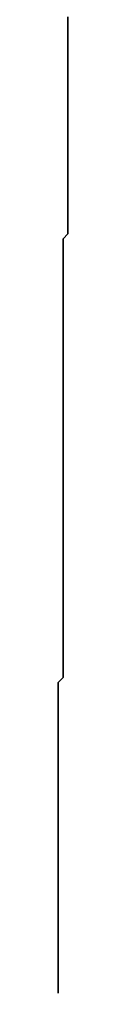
# Model space of a CAD drawing. Extents: x 69 to 217, y 14 to 408.
# Drawn here: x 131.12 to 131.38, y 309.31 to 333.94 of the extents above; entities that cross this region are included whole.
import ezdxf

# ---------------------------------------------------------------- set-up
doc = ezdxf.new("R2010")
doc.units = 0

msp = doc.modelspace()

# ---------------------------------------------------------------- linework, layer by layer
at = {"layer": 'contour_0'}
for p, q in [((131.375, 334), (131.375, 333.875)), ((131.375, 333.875), (131.375, 334)), ((131.375, 333.875), (131.375, 333.75)), ((131.375, 333.75), (131.375, 333.875)), ((131.375, 333.75), (131.375, 333.625)), ((131.375, 333.625), (131.375, 333.75)), ((131.375, 333.625), (131.375, 333.5)), ((131.375, 333.5), (131.375, 333.625)), ((131.375, 333.5), (131.375, 333.375)), ((131.375, 333.375), (131.375, 333.5)), ((131.375, 333.375), (131.375, 333.25)), ((131.375, 333.25), (131.375, 333.375)), ((131.375, 333.25), (131.375, 333.125)), ((131.375, 333.125), (131.375, 333.25)), ((131.375, 333.125), (131.375, 333)), ((131.375, 333), (131.375, 333.125)), ((131.375, 333), (131.375, 332.875)), ((131.375, 332.875), (131.375, 333)), ((131.375, 332.875), (131.375, 332.75)), ((131.375, 332.75), (131.375, 332.875)), ((131.375, 332.75), (131.375, 332.625)), ((131.375, 332.625), (131.375, 332.75)), ((131.375, 332.625), (131.375, 332.5)), ((131.375, 332.5), (131.375, 332.625)), ((131.375, 332.5), (131.375, 332.375)), ((131.375, 332.375), (131.375, 332.5)), ((131.375, 332.375), (131.375, 332.25)), ((131.375, 332.25), (131.375, 332.375)), ((131.375, 332.25), (131.375, 332.125)), ((131.375, 332.125), (131.375, 332.25)), ((131.375, 332.125), (131.375, 332)), ((131.375, 332), (131.375, 332.125)), ((131.375, 332), (131.375, 331.875)), ((131.375, 331.875), (131.375, 332)), ((131.375, 331.875), (131.375, 331.75)), ((131.375, 331.75), (131.375, 331.875)), ((131.375, 331.75), (131.375, 331.625)), ((131.375, 331.625), (131.375, 331.75)), ((131.375, 331.625), (131.375, 331.5)), ((131.375, 331.5), (131.375, 331.625)), ((131.375, 331.5), (131.375, 331.375)), ((131.375, 331.375), (131.375, 331.5)), ((131.375, 331.375), (131.375, 331.25)), ((131.375, 331.25), (131.375, 331.375)), ((131.375, 331.25), (131.375, 331.125)), ((131.375, 331.125), (131.375, 331.25)), ((131.375, 331.125), (131.375, 331)), ((131.375, 331), (131.375, 331.125)), ((131.375, 331), (131.375, 330.875)), ((131.375, 330.875), (131.375, 331)), ((131.375, 330.875), (131.375, 330.75)), ((131.375, 330.75), (131.375, 330.875)), ((131.375, 330.75), (131.375, 330.625)), ((131.375, 330.625), (131.375, 330.75)), ((131.375, 330.625), (131.375, 330.5)), ((131.375, 330.5), (131.375, 330.625)), ((131.375, 330.5), (131.375, 330.375)), ((131.375, 330.375), (131.375, 330.5)), ((131.375, 330.375), (131.375, 330.25)), ((131.375, 330.25), (131.375, 330.375)), ((131.375, 330.25), (131.375, 330.125)), ((131.375, 330.125), (131.375, 330.25)), ((131.375, 330.125), (131.375, 330)), ((131.375, 330), (131.375, 330.125)), ((131.375, 330), (131.375, 329.875)), ((131.375, 329.875), (131.375, 330)), ((131.375, 329.875), (131.375, 329.75)), ((131.375, 329.75), (131.375, 329.875)), ((131.375, 329.75), (131.375, 329.625)), ((131.375, 329.625), (131.375, 329.75)), ((131.375, 329.625), (131.375, 329.5)), ((131.375, 329.5), (131.375, 329.625)), ((131.375, 329.5), (131.375, 329.375)), ((131.375, 329.375), (131.375, 329.5)), ((131.375, 329.375), (131.375, 329.25)), ((131.375, 329.25), (131.375, 329.375)), ((131.375, 329.25), (131.375, 329.125)), ((131.375, 329.125), (131.375, 329.25)), ((131.375, 329.125), (131.375, 329)), ((131.375, 329), (131.375, 329.125)), ((131.375, 329), (131.375, 328.875)), ((131.375, 328.875), (131.375, 329)), ((131.375, 328.875), (131.375, 328.75)), ((131.375, 328.75), (131.375, 328.875)), ((131.375, 328.75), (131.375, 328.625)), ((131.375, 328.625), (131.375, 328.75)), ((131.375, 328.5), (131.25, 328.375)), ((131.25, 328.375), (131.375, 328.5)), ((131.375, 328.625), (131.375, 328.5)), ((131.375, 328.5), (131.375, 328.625)), ((131.25, 328.375), (131.25, 328.25)), ((131.25, 328.25), (131.25, 328.375)), ((131.25, 328.25), (131.25, 328.125)), ((131.25, 328.125), (131.25, 328.25)), ((131.25, 328.125), (131.25, 328)), ((131.25, 328), (131.25, 328.125)), ((131.25, 328), (131.25, 327.875)), ((131.25, 327.875), (131.25, 328)), ((131.25, 327.875), (131.25, 327.75)), ((131.25, 327.75), (131.25, 327.875)), ((131.25, 327.75), (131.25, 327.625)), ((131.25, 327.625), (131.25, 327.75)), ((131.25, 327.625), (131.25, 327.5)), ((131.25, 327.5), (131.25, 327.625)), ((131.25, 327.5), (131.25, 327.375)), ((131.25, 327.375), (131.25, 327.5)), ((131.25, 327.375), (131.25, 327.25)), ((131.25, 327.25), (131.25, 327.375)), ((131.25, 327.25), (131.25, 327.125)), ((131.25, 327.125), (131.25, 327.25)), ((131.25, 327.125), (131.25, 327)), ((131.25, 327), (131.25, 327.125)), ((131.25, 327), (131.25, 326.875)), ((131.25, 326.875), (131.25, 327)), ((131.25, 326.875), (131.25, 326.75)), ((131.25, 326.75), (131.25, 326.875)), ((131.25, 326.75), (131.25, 326.625)), ((131.25, 326.625), (131.25, 326.75)), ((131.25, 326.625), (131.25, 326.5)), ((131.25, 326.5), (131.25, 326.625)), ((131.25, 326.5), (131.25, 326.375)), ((131.25, 326.375), (131.25, 326.5)), ((131.25, 326.375), (131.25, 326.25)), ((131.25, 326.25), (131.25, 326.375)), ((131.25, 326.25), (131.25, 326.125)), ((131.25, 326.125), (131.25, 326.25)), ((131.25, 326.125), (131.25, 326)), ((131.25, 326), (131.25, 326.125)), ((131.25, 326), (131.25, 325.875)), ((131.25, 325.875), (131.25, 326)), ((131.25, 325.875), (131.25, 325.75)), ((131.25, 325.75), (131.25, 325.875)), ((131.25, 325.75), (131.25, 325.625)), ((131.25, 325.625), (131.25, 325.75)), ((131.25, 325.625), (131.25, 325.5)), ((131.25, 325.5), (131.25, 325.625)), ((131.25, 325.5), (131.25, 325.375)), ((131.25, 325.375), (131.25, 325.5)), ((131.25, 325.375), (131.25, 325.25)), ((131.25, 325.25), (131.25, 325.375)), ((131.25, 325.25), (131.25, 325.125)), ((131.25, 325.125), (131.25, 325.25)), ((131.25, 325.125), (131.25, 325)), ((131.25, 325), (131.25, 325.125)), ((131.25, 325), (131.25, 324.875)), ((131.25, 324.875), (131.25, 325)), ((131.25, 324.875), (131.25, 324.75)), ((131.25, 324.75), (131.25, 324.875)), ((131.25, 324.75), (131.25, 324.625)), ((131.25, 324.625), (131.25, 324.75)), ((131.25, 324.625), (131.25, 324.5)), ((131.25, 324.5), (131.25, 324.625)), ((131.25, 324.5), (131.25, 324.375)), ((131.25, 324.375), (131.25, 324.5)), ((131.25, 324.375), (131.25, 324.25)), ((131.25, 324.25), (131.25, 324.375)), ((131.25, 324.25), (131.25, 324.125)), ((131.25, 324.125), (131.25, 324.25)), ((131.25, 324.125), (131.25, 324)), ((131.25, 324), (131.25, 324.125)), ((131.25, 324), (131.25, 323.875)), ((131.25, 323.875), (131.25, 324)), ((131.25, 323.875), (131.25, 323.75)), ((131.25, 323.75), (131.25, 323.875)), ((131.25, 323.75), (131.25, 323.625)), ((131.25, 323.625), (131.25, 323.75)), ((131.25, 323.625), (131.25, 323.5)), ((131.25, 323.5), (131.25, 323.625)), ((131.25, 323.5), (131.25, 323.375)), ((131.25, 323.375), (131.25, 323.5)), ((131.25, 323.375), (131.25, 323.25)), ((131.25, 323.25), (131.25, 323.375)), ((131.25, 323.25), (131.25, 323.125)), ((131.25, 323.125), (131.25, 323.25)), ((131.25, 323.125), (131.25, 323)), ((131.25, 323), (131.25, 323.125)), ((131.25, 323), (131.25, 322.875)), ((131.25, 322.875), (131.25, 323)), ((131.25, 322.875), (131.25, 322.75)), ((131.25, 322.75), (131.25, 322.875)), ((131.25, 322.75), (131.25, 322.625)), ((131.25, 322.625), (131.25, 322.75)), ((131.25, 322.625), (131.25, 322.5)), ((131.25, 322.5), (131.25, 322.625)), ((131.25, 322.5), (131.25, 322.375)), ((131.25, 322.375), (131.25, 322.5)), ((131.25, 322.375), (131.25, 322.25)), ((131.25, 322.25), (131.25, 322.375)), ((131.25, 322.25), (131.25, 322.125)), ((131.25, 322.125), (131.25, 322.25)), ((131.25, 322.125), (131.25, 322)), ((131.25, 322), (131.25, 322.125)), ((131.25, 322), (131.25, 321.875)), ((131.25, 321.875), (131.25, 322)), ((131.25, 321.875), (131.25, 321.75)), ((131.25, 321.75), (131.25, 321.875)), ((131.25, 321.75), (131.25, 321.625)), ((131.25, 321.625), (131.25, 321.75)), ((131.25, 321.625), (131.25, 321.5)), ((131.25, 321.5), (131.25, 321.625)), ((131.25, 321.5), (131.25, 321.375)), ((131.25, 321.375), (131.25, 321.5)), ((131.25, 321.375), (131.25, 321.25)), ((131.25, 321.25), (131.25, 321.375)), ((131.25, 321.25), (131.25, 321.125)), ((131.25, 321.125), (131.25, 321.25)), ((131.25, 321.125), (131.25, 321)), ((131.25, 321), (131.25, 321.125)), ((131.25, 321), (131.25, 320.875)), ((131.25, 320.875), (131.25, 321)), ((131.25, 320.875), (131.25, 320.75)), ((131.25, 320.75), (131.25, 320.875)), ((131.25, 320.75), (131.25, 320.625)), ((131.25, 320.625), (131.25, 320.75)), ((131.25, 320.625), (131.25, 320.5)), ((131.25, 320.5), (131.25, 320.625)), ((131.25, 320.5), (131.25, 320.375)), ((131.25, 320.375), (131.25, 320.5)), ((131.25, 320.375), (131.25, 320.25)), ((131.25, 320.25), (131.25, 320.375)), ((131.25, 320.25), (131.25, 320.125)), ((131.25, 320.125), (131.25, 320.25)), ((131.25, 320.125), (131.25, 320)), ((131.25, 320), (131.25, 320.125)), ((131.25, 320), (131.25, 319.875)), ((131.25, 319.875), (131.25, 320)), ((131.25, 319.875), (131.25, 319.75)), ((131.25, 319.75), (131.25, 319.875)), ((131.25, 319.75), (131.25, 319.625)), ((131.25, 319.625), (131.25, 319.75)), ((131.25, 319.625), (131.25, 319.5)), ((131.25, 319.5), (131.25, 319.625)), ((131.25, 319.5), (131.25, 319.375)), ((131.25, 319.375), (131.25, 319.5)), ((131.25, 319.375), (131.25, 319.25)), ((131.25, 319.25), (131.25, 319.375)), ((131.25, 319.25), (131.25, 319.125)), ((131.25, 319.125), (131.25, 319.25)), ((131.25, 319.125), (131.25, 319)), ((131.25, 319), (131.25, 319.125)), ((131.25, 319), (131.25, 318.875)), ((131.25, 318.875), (131.25, 319)), ((131.25, 318.875), (131.25, 318.75)), ((131.25, 318.75), (131.25, 318.875)), ((131.25, 318.75), (131.25, 318.625)), ((131.25, 318.625), (131.25, 318.75)), ((131.25, 318.625), (131.25, 318.5)), ((131.25, 318.5), (131.25, 318.625)), ((131.25, 318.5), (131.25, 318.375)), ((131.25, 318.375), (131.25, 318.5)), ((131.25, 318.375), (131.25, 318.25)), ((131.25, 318.25), (131.25, 318.375)), ((131.25, 318.25), (131.25, 318.125)), ((131.25, 318.125), (131.25, 318.25)), ((131.25, 318.125), (131.25, 318)), ((131.25, 318), (131.25, 318.125)), ((131.25, 318), (131.25, 317.875)), ((131.25, 317.875), (131.25, 318)), ((131.25, 317.875), (131.25, 317.75)), ((131.25, 317.75), (131.25, 317.875)), ((131.25, 317.75), (131.25, 317.625)), ((131.25, 317.625), (131.25, 317.75)), ((131.25, 317.625), (131.25, 317.5)), ((131.25, 317.5), (131.25, 317.625)), ((131.25, 317.5), (131.25, 317.375)), ((131.25, 317.375), (131.25, 317.5)), ((131.25, 317.25), (131.125, 317.125)), ((131.125, 317.125), (131.25, 317.25)), ((131.25, 317.375), (131.25, 317.25)), ((131.25, 317.25), (131.25, 317.375)), ((131.125, 317.125), (131.125, 317)), ((131.125, 317), (131.125, 317.125)), ((131.125, 317), (131.125, 316.875)), ((131.125, 316.875), (131.125, 317)), ((131.125, 316.875), (131.125, 316.75)), ((131.125, 316.75), (131.125, 316.875)), ((131.125, 316.75), (131.125, 316.625)), ((131.125, 316.625), (131.125, 316.75)), ((131.125, 316.625), (131.125, 316.5)), ((131.125, 316.5), (131.125, 316.625)), ((131.125, 316.5), (131.125, 316.375)), ((131.125, 316.375), (131.125, 316.5)), ((131.125, 316.375), (131.125, 316.25)), ((131.125, 316.25), (131.125, 316.375)), ((131.125, 316.25), (131.125, 316.125)), ((131.125, 316.125), (131.125, 316.25)), ((131.125, 316.125), (131.125, 316)), ((131.125, 316), (131.125, 316.125)), ((131.125, 316), (131.125, 315.875)), ((131.125, 315.875), (131.125, 316)), ((131.125, 315.875), (131.125, 315.75)), ((131.125, 315.75), (131.125, 315.875)), ((131.125, 315.75), (131.125, 315.625)), ((131.125, 315.625), (131.125, 315.75)), ((131.125, 315.625), (131.125, 315.5)), ((131.125, 315.5), (131.125, 315.625)), ((131.125, 315.5), (131.125, 315.375)), ((131.125, 315.375), (131.125, 315.5)), ((131.125, 315.375), (131.125, 315.25)), ((131.125, 315.25), (131.125, 315.375)), ((131.125, 315.25), (131.125, 315.125)), ((131.125, 315.125), (131.125, 315.25)), ((131.125, 315.125), (131.125, 315)), ((131.125, 315), (131.125, 315.125)), ((131.125, 315), (131.125, 314.875)), ((131.125, 314.875), (131.125, 315)), ((131.125, 314.875), (131.125, 314.75)), ((131.125, 314.75), (131.125, 314.875)), ((131.125, 314.75), (131.125, 314.625)), ((131.125, 314.625), (131.125, 314.75)), ((131.125, 314.625), (131.125, 314.5)), ((131.125, 314.5), (131.125, 314.625)), ((131.125, 314.5), (131.125, 314.375)), ((131.125, 314.375), (131.125, 314.5)), ((131.125, 314.375), (131.125, 314.25)), ((131.125, 314.25), (131.125, 314.375)), ((131.125, 314.25), (131.125, 314.125)), ((131.125, 314.125), (131.125, 314.25)), ((131.125, 314.125), (131.125, 314)), ((131.125, 314), (131.125, 314.125)), ((131.125, 314), (131.125, 313.875)), ((131.125, 313.875), (131.125, 314)), ((131.125, 313.875), (131.125, 313.75)), ((131.125, 313.75), (131.125, 313.875)), ((131.125, 313.75), (131.125, 313.625)), ((131.125, 313.625), (131.125, 313.75)), ((131.125, 313.625), (131.125, 313.5)), ((131.125, 313.5), (131.125, 313.625)), ((131.125, 313.5), (131.125, 313.375)), ((131.125, 313.375), (131.125, 313.5)), ((131.125, 313.375), (131.125, 313.25)), ((131.125, 313.25), (131.125, 313.375)), ((131.125, 313.25), (131.125, 313.125)), ((131.125, 313.125), (131.125, 313.25)), ((131.125, 313.125), (131.125, 313)), ((131.125, 313), (131.125, 313.125)), ((131.125, 313), (131.125, 312.875)), ((131.125, 312.875), (131.125, 313)), ((131.125, 312.875), (131.125, 312.75)), ((131.125, 312.75), (131.125, 312.875)), ((131.125, 312.75), (131.125, 312.625)), ((131.125, 312.625), (131.125, 312.75)), ((131.125, 312.625), (131.125, 312.5)), ((131.125, 312.5), (131.125, 312.625)), ((131.125, 312.5), (131.125, 312.375)), ((131.125, 312.375), (131.125, 312.5)), ((131.125, 312.375), (131.125, 312.25)), ((131.125, 312.25), (131.125, 312.375)), ((131.125, 312.25), (131.125, 312.125)), ((131.125, 312.125), (131.125, 312.25)), ((131.125, 312.125), (131.125, 312)), ((131.125, 312), (131.125, 312.125)), ((131.125, 312), (131.125, 311.875)), ((131.125, 311.875), (131.125, 312)), ((131.125, 311.875), (131.125, 311.75)), ((131.125, 311.75), (131.125, 311.875)), ((131.125, 311.75), (131.125, 311.625)), ((131.125, 311.625), (131.125, 311.75)), ((131.125, 311.625), (131.125, 311.5)), ((131.125, 311.5), (131.125, 311.625)), ((131.125, 311.5), (131.125, 311.375)), ((131.125, 311.375), (131.125, 311.5)), ((131.125, 311.375), (131.125, 311.25)), ((131.125, 311.25), (131.125, 311.375)), ((131.125, 311.25), (131.125, 311.125)), ((131.125, 311.125), (131.125, 311.25)), ((131.125, 311.125), (131.125, 311)), ((131.125, 311), (131.125, 311.125)), ((131.125, 311), (131.125, 310.875)), ((131.125, 310.875), (131.125, 311)), ((131.125, 310.875), (131.125, 310.75)), ((131.125, 310.75), (131.125, 310.875)), ((131.125, 310.75), (131.125, 310.625)), ((131.125, 310.625), (131.125, 310.75)), ((131.125, 310.625), (131.125, 310.5)), ((131.125, 310.5), (131.125, 310.625)), ((131.125, 310.5), (131.125, 310.375)), ((131.125, 310.375), (131.125, 310.5)), ((131.125, 310.375), (131.125, 310.25)), ((131.125, 310.25), (131.125, 310.375)), ((131.125, 310.25), (131.125, 310.125)), ((131.125, 310.125), (131.125, 310.25)), ((131.125, 310.125), (131.125, 310)), ((131.125, 310), (131.125, 310.125)), ((131.125, 310), (131.125, 309.875)), ((131.125, 309.875), (131.125, 310)), ((131.125, 309.875), (131.125, 309.75)), ((131.125, 309.75), (131.125, 309.875)), ((131.125, 309.75), (131.125, 309.625)), ((131.125, 309.625), (131.125, 309.75)), ((131.125, 309.625), (131.125, 309.5)), ((131.125, 309.5), (131.125, 309.625)), ((131.125, 309.5), (131.125, 309.375)), ((131.125, 309.375), (131.125, 309.5)), ((131.125, 309.375), (131.125, 309.25)), ((131.125, 309.25), (131.125, 309.375))]:
    msp.add_line(p, q, dxfattribs=at)

doc.saveas('drawing.dxf')
